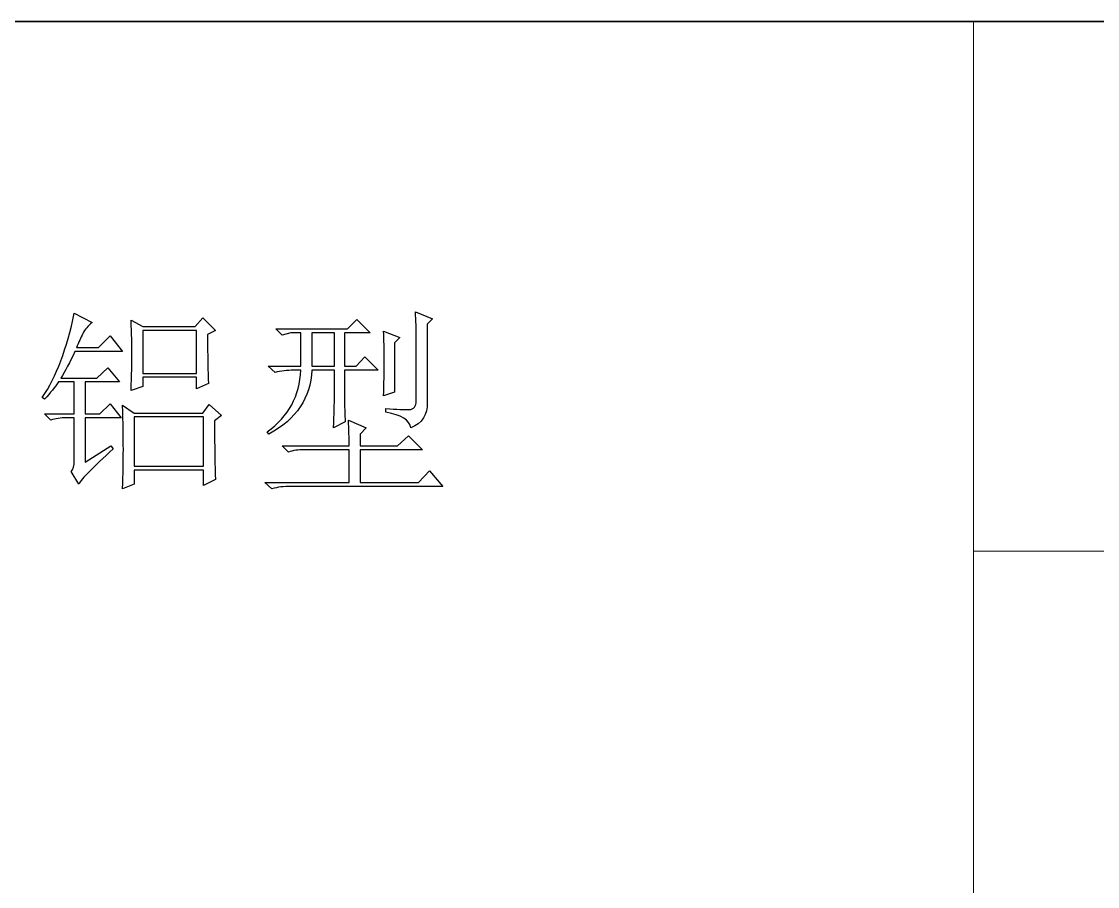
# Model space of a CAD drawing. Header units: millimetres. Extents: x -894 to 2281, y 379 to 1725.
# Drawn here: x 779.7 to 898.3, y 667.6 to 763 of the extents above; entities that cross this region are included whole.
import ezdxf

# ---------------------------------------------------------------- set-up
doc = ezdxf.new("R2010")
doc.units = ezdxf.units.MM
doc.layers.add('layer 1', color=7, linetype='Continuous')

msp = doc.modelspace()

# ---------------------------------------------------------------- linework, layer by layer
at = {"layer": 'layer 1', "lineweight": 35}
msp.add_open_spline([(1135.285, 762.997), (1135.285, 762.997), (383.463, 762.997), (383.463, 762.997)], degree=3, dxfattribs=at)
at = {"layer": 'layer 1', "color": 1, "lineweight": 9}
for points in [[(884.678, 762.997), (884.678, 762.997), (884.678, 762.997), (884.678, 762.997)], [(884.678, 762.997), (884.678, 762.997), (884.678, 587.778), (884.678, 587.778)], [(1135.285, 704.59), (1135.285, 704.59), (884.678, 704.59), (884.678, 704.59)]]:
    msp.add_open_spline(points, degree=3, dxfattribs=at)
at = {"layer": 'layer 1', "color": 250}
for points, knots in [([(823.13, 730.989), (823.189, 729.958), (823.214, 729.07), (823.214, 728.322), (823.214, 728.322), (823.214, 728.322), (823.214, 721.186), (823.214, 721.186), (823.214, 721.186), (823.214, 720.555), (822.958, 720.224), (822.444, 720.199), (822.444, 720.199), (821.926, 720.169), (821.068, 720.213), (819.861, 720.327), (819.861, 720.327), (819.861, 720.327), (819.861, 719.898), (819.861, 719.898), (819.861, 719.898), (821.582, 719.608), (822.499, 719.036), (822.613, 718.177), (822.613, 718.177), (823.875, 718.691), (824.476, 719.637), (824.421, 721.013), (824.421, 721.013), (824.421, 721.013), (824.421, 729.613), (824.421, 729.613), (824.421, 729.613), (824.421, 729.613), (825.023, 730.215), (825.023, 730.215), (825.023, 730.215), (825.023, 730.215), (823.13, 730.989), (823.13, 730.989)], [0, 0, 0, 0, 0.1, 0.1, 0.1, 0.1, 0.2, 0.2, 0.2, 0.2, 0.3, 0.3, 0.3, 0.3, 0.4, 0.4, 0.4, 0.4, 0.5, 0.5, 0.5, 0.5, 0.6, 0.6, 0.6, 0.6, 0.7, 0.7, 0.7, 0.7, 0.8, 0.8, 0.8, 0.8, 0.9, 0.9, 0.9, 0.9, 1, 1, 1, 1]), ([(786.705, 714.394), (786.705, 714.394), (786.705, 719.296), (786.705, 719.296), (786.705, 719.296), (786.705, 719.296), (790.66, 719.296), (790.66, 719.296), (790.66, 719.296), (790.66, 719.296), (789.457, 720.841), (789.457, 720.841), (789.457, 720.841), (789.457, 720.841), (788.338, 719.726), (788.338, 719.726), (788.338, 719.726), (788.338, 719.726), (786.705, 719.726), (786.705, 719.726), (786.705, 719.726), (786.705, 719.726), (786.705, 723.251), (786.705, 723.251), (786.705, 723.251), (786.705, 723.251), (790.488, 723.251), (790.488, 723.251), (790.488, 723.251), (790.488, 723.251), (789.2, 724.799), (789.2, 724.799), (789.2, 724.799), (789.2, 724.799), (787.993, 723.68), (787.993, 723.68), (787.993, 723.68), (787.993, 723.68), (784.038, 723.68), (784.038, 723.68), (784.038, 723.68), (784.496, 724.425), (785.014, 725.401), (785.586, 726.605), (785.586, 726.605), (785.586, 726.605), (790.832, 726.605), (790.832, 726.605), (790.832, 726.605), (790.832, 726.605), (789.457, 728.322), (789.457, 728.322), (789.457, 728.322), (789.457, 728.322), (788.165, 727.034), (788.165, 727.034), (788.165, 727.034), (788.165, 727.034), (785.758, 727.034), (785.758, 727.034), (785.758, 727.034), (785.989, 727.606), (786.217, 728.124), (786.448, 728.582), (786.448, 728.582), (786.676, 729.041), (787.021, 729.441), (787.479, 729.785), (787.479, 729.785), (787.479, 729.785), (785.502, 730.817), (785.502, 730.817), (785.502, 730.817), (784.698, 726.92), (783.524, 723.824), (781.976, 721.53), (781.976, 721.53), (781.976, 721.53), (782.232, 721.358), (782.232, 721.358), (782.232, 721.358), (782.864, 722.048), (783.381, 722.675), (783.781, 723.251), (783.781, 723.251), (783.781, 723.251), (785.502, 723.251), (785.502, 723.251), (785.502, 723.251), (785.502, 723.251), (785.502, 719.726), (785.502, 719.726), (785.502, 719.726), (785.502, 719.726), (782.232, 719.726), (782.232, 719.726), (782.232, 719.726), (782.232, 719.726), (782.922, 719.036), (782.922, 719.036), (782.922, 719.036), (783.436, 719.208), (784.012, 719.296), (784.639, 719.296), (784.639, 719.296), (784.639, 719.296), (785.502, 719.296), (785.502, 719.296), (785.502, 719.296), (785.502, 719.296), (785.502, 714.563), (785.502, 714.563), (785.502, 714.563), (785.502, 713.991), (785.388, 713.591), (785.157, 713.36), (785.157, 713.36), (785.157, 713.36), (786.015, 711.984), (786.015, 711.984), (786.015, 711.984), (786.305, 712.56), (787.564, 713.848), (789.802, 715.855), (789.802, 715.855), (789.802, 715.855), (789.541, 716.2), (789.541, 716.2), (789.541, 716.2), (789.541, 716.2), (786.705, 714.394), (786.705, 714.394)], [0, 0, 0, 0, 0.030303, 0.030303, 0.030303, 0.030303, 0.0606061, 0.0606061, 0.0606061, 0.0606061, 0.0909091, 0.0909091, 0.0909091, 0.0909091, 0.1212121, 0.1212121, 0.1212121, 0.1212121, 0.1515152, 0.1515152, 0.1515152, 0.1515152, 0.1818182, 0.1818182, 0.1818182, 0.1818182, 0.2121212, 0.2121212, 0.2121212, 0.2121212, 0.2424242, 0.2424242, 0.2424242, 0.2424242, 0.2727273, 0.2727273, 0.2727273, 0.2727273, 0.3030303, 0.3030303, 0.3030303, 0.3030303, 0.3333333, 0.3333333, 0.3333333, 0.3333333, 0.3636364, 0.3636364, 0.3636364, 0.3636364, 0.3939394, 0.3939394, 0.3939394, 0.3939394, 0.4242424, 0.4242424, 0.4242424, 0.4242424, 0.4545455, 0.4545455, 0.4545455, 0.4545455, 0.4848485, 0.4848485, 0.4848485, 0.4848485, 0.5151515, 0.5151515, 0.5151515, 0.5151515, 0.5454545, 0.5454545, 0.5454545, 0.5454545, 0.5757576, 0.5757576, 0.5757576, 0.5757576, 0.6060606, 0.6060606, 0.6060606, 0.6060606, 0.6363636, 0.6363636, 0.6363636, 0.6363636, 0.6666667, 0.6666667, 0.6666667, 0.6666667, 0.6969697, 0.6969697, 0.6969697, 0.6969697, 0.7272727, 0.7272727, 0.7272727, 0.7272727, 0.7575758, 0.7575758, 0.7575758, 0.7575758, 0.7878788, 0.7878788, 0.7878788, 0.7878788, 0.8181818, 0.8181818, 0.8181818, 0.8181818, 0.8484848, 0.8484848, 0.8484848, 0.8484848, 0.8787879, 0.8787879, 0.8787879, 0.8787879, 0.9090909, 0.9090909, 0.9090909, 0.9090909, 0.9393939, 0.9393939, 0.9393939, 0.9393939, 0.969697, 0.969697, 0.969697, 0.969697, 1, 1, 1, 1]), ([(798.999, 723.765), (798.999, 723.765), (798.999, 722.477), (798.999, 722.477), (798.999, 722.477), (798.999, 722.477), (800.291, 723.079), (800.291, 723.079), (800.291, 723.079), (800.232, 724.282), (800.207, 726.087), (800.207, 728.494), (800.207, 728.494), (800.207, 728.494), (801.065, 728.927), (801.065, 728.927), (801.065, 728.927), (801.065, 728.927), (799.689, 730.303), (799.689, 730.303), (799.689, 730.303), (799.689, 730.303), (798.831, 729.356), (798.831, 729.356), (798.831, 729.356), (798.831, 729.356), (793.067, 729.356), (793.067, 729.356), (793.067, 729.356), (793.067, 729.356), (791.779, 730.042), (791.779, 730.042), (791.779, 730.042), (791.834, 728.553), (791.863, 727.32), (791.863, 726.344), (791.863, 726.344), (791.863, 725.372), (791.834, 724.025), (791.779, 722.305), (791.779, 722.305), (791.779, 722.305), (793.067, 722.734), (793.067, 722.734), (793.067, 722.734), (793.067, 722.734), (793.067, 723.765), (793.067, 723.765), (793.067, 723.765), (793.067, 723.765), (798.999, 723.765), (798.999, 723.765)], [0, 0, 0, 0, 0.0769231, 0.0769231, 0.0769231, 0.0769231, 0.1538462, 0.1538462, 0.1538462, 0.1538462, 0.2307692, 0.2307692, 0.2307692, 0.2307692, 0.3076923, 0.3076923, 0.3076923, 0.3076923, 0.3846154, 0.3846154, 0.3846154, 0.3846154, 0.4615385, 0.4615385, 0.4615385, 0.4615385, 0.5384615, 0.5384615, 0.5384615, 0.5384615, 0.6153846, 0.6153846, 0.6153846, 0.6153846, 0.6923077, 0.6923077, 0.6923077, 0.6923077, 0.7692308, 0.7692308, 0.7692308, 0.7692308, 0.8461538, 0.8461538, 0.8461538, 0.8461538, 0.9230769, 0.9230769, 0.9230769, 0.9230769, 1, 1, 1, 1]), ([(814.101, 718.177), (814.101, 718.177), (815.392, 718.863), (815.392, 718.863), (815.392, 718.863), (815.334, 719.608), (815.304, 720.555), (815.304, 721.703), (815.304, 721.703), (815.304, 721.703), (815.304, 724.539), (815.304, 724.539), (815.304, 724.539), (815.304, 724.539), (819.002, 724.539), (819.002, 724.539), (819.002, 724.539), (819.002, 724.539), (817.542, 726.003), (817.542, 726.003), (817.542, 726.003), (817.542, 726.003), (816.596, 724.968), (816.596, 724.968), (816.596, 724.968), (816.596, 724.968), (815.304, 724.968), (815.304, 724.968), (815.304, 724.968), (815.304, 724.968), (815.304, 728.667), (815.304, 728.667), (815.304, 728.667), (815.304, 728.667), (818.144, 728.667), (818.144, 728.667), (818.144, 728.667), (818.144, 728.667), (816.68, 730.13), (816.68, 730.13), (816.68, 730.13), (816.68, 730.13), (815.649, 729.096), (815.649, 729.096), (815.649, 729.096), (815.649, 729.096), (807.739, 729.096), (807.739, 729.096), (807.739, 729.096), (807.739, 729.096), (808.425, 728.41), (808.425, 728.41), (808.425, 728.41), (808.425, 728.41), (809.372, 728.667), (809.372, 728.667), (809.372, 728.667), (809.372, 728.667), (810.491, 728.667), (810.491, 728.667), (810.491, 728.667), (810.491, 728.667), (810.491, 724.968), (810.491, 724.968), (810.491, 724.968), (810.491, 724.968), (806.877, 724.968), (806.877, 724.968), (806.877, 724.968), (806.877, 724.968), (807.651, 724.282), (807.651, 724.282), (807.651, 724.282), (808.282, 724.455), (808.972, 724.539), (809.717, 724.539), (809.717, 724.539), (809.717, 724.539), (810.491, 724.539), (810.491, 724.539), (810.491, 724.539), (810.373, 721.732), (809.144, 719.465), (806.792, 717.748), (806.792, 717.748), (806.792, 717.748), (806.965, 717.487), (806.965, 717.487), (806.965, 717.487), (810.003, 719.149), (811.58, 721.501), (811.694, 724.539), (811.694, 724.539), (811.694, 724.539), (814.189, 724.539), (814.189, 724.539), (814.189, 724.539), (814.189, 724.539), (814.189, 721.703), (814.189, 721.703), (814.189, 721.703), (814.189, 720.899), (814.159, 719.726), (814.101, 718.177)], [0, 0, 0, 0, 0.0384615, 0.0384615, 0.0384615, 0.0384615, 0.0769231, 0.0769231, 0.0769231, 0.0769231, 0.1153846, 0.1153846, 0.1153846, 0.1153846, 0.1538462, 0.1538462, 0.1538462, 0.1538462, 0.1923077, 0.1923077, 0.1923077, 0.1923077, 0.2307692, 0.2307692, 0.2307692, 0.2307692, 0.2692308, 0.2692308, 0.2692308, 0.2692308, 0.3076923, 0.3076923, 0.3076923, 0.3076923, 0.3461538, 0.3461538, 0.3461538, 0.3461538, 0.3846154, 0.3846154, 0.3846154, 0.3846154, 0.4230769, 0.4230769, 0.4230769, 0.4230769, 0.4615385, 0.4615385, 0.4615385, 0.4615385, 0.5, 0.5, 0.5, 0.5, 0.5384615, 0.5384615, 0.5384615, 0.5384615, 0.5769231, 0.5769231, 0.5769231, 0.5769231, 0.6153846, 0.6153846, 0.6153846, 0.6153846, 0.6538462, 0.6538462, 0.6538462, 0.6538462, 0.6923077, 0.6923077, 0.6923077, 0.6923077, 0.7307692, 0.7307692, 0.7307692, 0.7307692, 0.7692308, 0.7692308, 0.7692308, 0.7692308, 0.8076923, 0.8076923, 0.8076923, 0.8076923, 0.8461538, 0.8461538, 0.8461538, 0.8461538, 0.8846154, 0.8846154, 0.8846154, 0.8846154, 0.9230769, 0.9230769, 0.9230769, 0.9230769, 0.9615385, 0.9615385, 0.9615385, 0.9615385, 1, 1, 1, 1]), ([(793.067, 728.927), (793.067, 728.927), (798.999, 728.927), (798.999, 728.927), (798.999, 728.927), (798.999, 728.927), (798.999, 724.194), (798.999, 724.194), (798.999, 724.194), (798.999, 724.194), (793.067, 724.194), (793.067, 724.194), (793.067, 724.194), (793.067, 724.194), (793.067, 728.927), (793.067, 728.927)], [0, 0, 0, 0, 0.25, 0.25, 0.25, 0.25, 0.5, 0.5, 0.5, 0.5, 0.75, 0.75, 0.75, 0.75, 1, 1, 1, 1]), ([(811.694, 728.667), (811.694, 728.667), (814.189, 728.667), (814.189, 728.667), (814.189, 728.667), (814.189, 728.667), (814.189, 724.968), (814.189, 724.968), (814.189, 724.968), (814.189, 724.968), (811.694, 724.968), (811.694, 724.968), (811.694, 724.968), (811.694, 724.968), (811.694, 728.667), (811.694, 728.667)], [0, 0, 0, 0, 0.25, 0.25, 0.25, 0.25, 0.5, 0.5, 0.5, 0.5, 0.75, 0.75, 0.75, 0.75, 1, 1, 1, 1]), ([(819.604, 721.703), (819.604, 721.703), (820.808, 722.132), (820.808, 722.132), (820.808, 722.132), (820.808, 722.132), (820.808, 727.551), (820.808, 727.551), (820.808, 727.551), (820.808, 727.551), (821.409, 728.153), (821.409, 728.153), (821.409, 728.153), (821.409, 728.153), (819.604, 728.839), (819.604, 728.839), (819.604, 728.839), (819.663, 727.922), (819.692, 726.832), (819.692, 725.57), (819.692, 725.57), (819.692, 724.312), (819.663, 723.02), (819.604, 721.703)], [0, 0, 0, 0, 0.1666667, 0.1666667, 0.1666667, 0.1666667, 0.3333333, 0.3333333, 0.3333333, 0.3333333, 0.5, 0.5, 0.5, 0.5, 0.6666667, 0.6666667, 0.6666667, 0.6666667, 0.8333333, 0.8333333, 0.8333333, 0.8333333, 1, 1, 1, 1]), ([(799.774, 713.532), (799.774, 713.532), (799.774, 711.812), (799.774, 711.812), (799.774, 711.812), (799.774, 711.812), (801.065, 712.501), (801.065, 712.501), (801.065, 712.501), (801.006, 713.819), (800.981, 715.969), (800.981, 718.951), (800.981, 718.951), (800.981, 718.951), (801.751, 719.553), (801.751, 719.553), (801.751, 719.553), (801.751, 719.553), (800.375, 720.756), (800.375, 720.756), (800.375, 720.756), (800.375, 720.756), (799.689, 719.81), (799.689, 719.81), (799.689, 719.81), (799.689, 719.81), (792.12, 719.81), (792.12, 719.81), (792.12, 719.81), (792.12, 719.81), (790.832, 720.672), (790.832, 720.672), (790.832, 720.672), (790.891, 718.72), (790.917, 717.102), (790.917, 715.811), (790.917, 715.811), (790.917, 714.523), (790.891, 713.074), (790.832, 711.471), (790.832, 711.471), (790.832, 711.471), (792.12, 711.984), (792.12, 711.984), (792.12, 711.984), (792.12, 711.984), (792.12, 713.532), (792.12, 713.532), (792.12, 713.532), (792.12, 713.532), (799.774, 713.532), (799.774, 713.532)], [0, 0, 0, 0, 0.0769231, 0.0769231, 0.0769231, 0.0769231, 0.1538462, 0.1538462, 0.1538462, 0.1538462, 0.2307692, 0.2307692, 0.2307692, 0.2307692, 0.3076923, 0.3076923, 0.3076923, 0.3076923, 0.3846154, 0.3846154, 0.3846154, 0.3846154, 0.4615385, 0.4615385, 0.4615385, 0.4615385, 0.5384615, 0.5384615, 0.5384615, 0.5384615, 0.6153846, 0.6153846, 0.6153846, 0.6153846, 0.6923077, 0.6923077, 0.6923077, 0.6923077, 0.7692308, 0.7692308, 0.7692308, 0.7692308, 0.8461538, 0.8461538, 0.8461538, 0.8461538, 0.9230769, 0.9230769, 0.9230769, 0.9230769, 1, 1, 1, 1]), ([(792.12, 719.38), (792.12, 719.38), (799.774, 719.38), (799.774, 719.38), (799.774, 719.38), (799.774, 719.38), (799.774, 713.962), (799.774, 713.962), (799.774, 713.962), (799.774, 713.962), (792.12, 713.962), (792.12, 713.962), (792.12, 713.962), (792.12, 713.962), (792.12, 719.38), (792.12, 719.38)], [0, 0, 0, 0, 0.25, 0.25, 0.25, 0.25, 0.5, 0.5, 0.5, 0.5, 0.75, 0.75, 0.75, 0.75, 1, 1, 1, 1]), ([(815.821, 716.2), (815.821, 716.2), (808.425, 716.2), (808.425, 716.2), (808.425, 716.2), (808.425, 716.2), (809.115, 715.51), (809.115, 715.51), (809.115, 715.51), (809.628, 715.682), (810.204, 715.77), (810.832, 715.77), (810.832, 715.77), (810.832, 715.77), (815.821, 715.77), (815.821, 715.77), (815.821, 715.77), (815.821, 715.77), (815.821, 712.156), (815.821, 712.156), (815.821, 712.156), (815.821, 712.156), (806.535, 712.156), (806.535, 712.156), (806.535, 712.156), (806.535, 712.156), (807.31, 711.471), (807.31, 711.471), (807.31, 711.471), (807.937, 711.643), (808.627, 711.727), (809.372, 711.727), (809.372, 711.727), (809.372, 711.727), (826.138, 711.727), (826.138, 711.727), (826.138, 711.727), (826.138, 711.727), (824.678, 713.448), (824.678, 713.448), (824.678, 713.448), (824.678, 713.448), (823.475, 712.156), (823.475, 712.156), (823.475, 712.156), (823.475, 712.156), (817.025, 712.156), (817.025, 712.156), (817.025, 712.156), (817.025, 712.156), (817.025, 715.77), (817.025, 715.77), (817.025, 715.77), (817.025, 715.77), (823.904, 715.77), (823.904, 715.77), (823.904, 715.77), (823.904, 715.77), (822.356, 717.315), (822.356, 717.315), (822.356, 717.315), (822.356, 717.315), (821.152, 716.2), (821.152, 716.2), (821.152, 716.2), (821.152, 716.2), (817.025, 716.2), (817.025, 716.2), (817.025, 716.2), (817.025, 716.2), (817.025, 717.487), (817.025, 717.487), (817.025, 717.487), (817.025, 717.487), (817.711, 718.177), (817.711, 718.177), (817.711, 718.177), (817.711, 718.177), (815.733, 719.036), (815.733, 719.036), (815.733, 719.036), (815.792, 718.005), (815.821, 717.058), (815.821, 716.2)], [0, 0, 0, 0, 0.047619, 0.047619, 0.047619, 0.047619, 0.0952381, 0.0952381, 0.0952381, 0.0952381, 0.1428571, 0.1428571, 0.1428571, 0.1428571, 0.1904762, 0.1904762, 0.1904762, 0.1904762, 0.2380952, 0.2380952, 0.2380952, 0.2380952, 0.2857143, 0.2857143, 0.2857143, 0.2857143, 0.3333333, 0.3333333, 0.3333333, 0.3333333, 0.3809524, 0.3809524, 0.3809524, 0.3809524, 0.4285714, 0.4285714, 0.4285714, 0.4285714, 0.4761905, 0.4761905, 0.4761905, 0.4761905, 0.5238095, 0.5238095, 0.5238095, 0.5238095, 0.5714286, 0.5714286, 0.5714286, 0.5714286, 0.6190476, 0.6190476, 0.6190476, 0.6190476, 0.6666667, 0.6666667, 0.6666667, 0.6666667, 0.7142857, 0.7142857, 0.7142857, 0.7142857, 0.7619048, 0.7619048, 0.7619048, 0.7619048, 0.8095238, 0.8095238, 0.8095238, 0.8095238, 0.8571429, 0.8571429, 0.8571429, 0.8571429, 0.9047619, 0.9047619, 0.9047619, 0.9047619, 0.952381, 0.952381, 0.952381, 0.952381, 1, 1, 1, 1])]:
    msp.add_open_spline(points, degree=3, knots=knots, dxfattribs=at)

doc.saveas('drawing.dxf')
